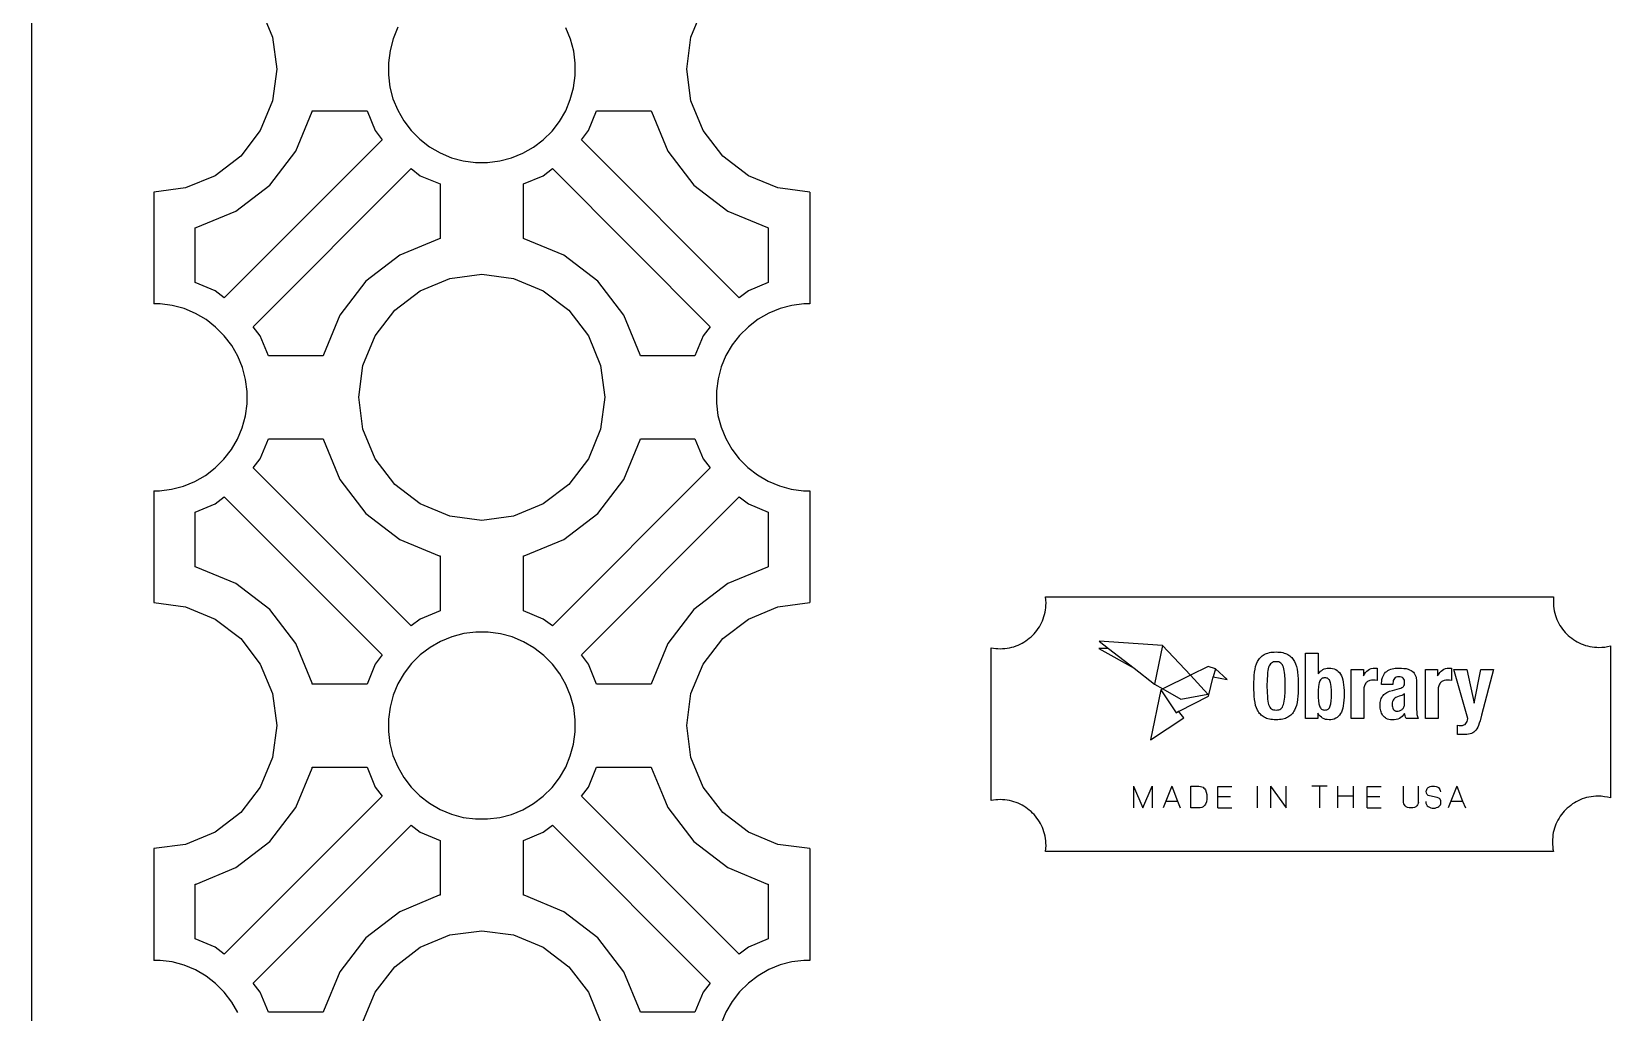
# Model space of a CAD drawing. Extents: x -217 to 217, y -140 to 140.
# Drawn here: x 4 to 133.5, y -77 to 3.5 of the extents above; entities that cross this region are included whole.
import ezdxf

# ---------------------------------------------------------------- set-up
doc = ezdxf.new("R2010")
doc.units = 0
doc.layers.get('0').update_dxf_attribs({"linetype": 'CONTINUOUS'})

msp = doc.modelspace()

# ---------------------------------------------------------------- linework, layer by layer
at = {"color": 154}
msp.add_line((3.97, 127.01), (3.97, -127.01), dxfattribs=at)
at = {"color": 1}
for p, q in [((22.73, 5.44), (23.74, 3.01)), ((58.07, 3.01), (59.08, 5.44)), ((23.74, 3.01), (24.08, 0.4)), ((33.64, 2.89), (33.38, 1.92)), ((34.03, 3.82), (33.64, 2.89)), ((48.19, 2.84), (47.81, 3.77)), ((48.45, 1.87), (48.19, 2.84)), ((57.73, 0.4), (58.07, 3.01)), ((33.38, 1.92), (33.24, 0.92)), ((48.57, 0.87), (48.45, 1.87)), ((24.08, 0.4), (23.74, -2.22)), ((33.24, 0.92), (33.24, -0.08)), ((48.57, -0.13), (48.57, 0.87)), ((58.07, -2.22), (57.73, 0.4)), ((33.24, -0.08), (33.37, -1.08)), ((33.37, -1.08), (33.62, -2.05)), ((48.17, -2.1), (48.44, -1.13)), ((48.44, -1.13), (48.57, -0.13)), ((23.74, -2.22), (22.73, -4.65)), ((33.62, -2.05), (34.01, -2.98)), ((47.79, -3.02), (48.17, -2.1)), ((59.08, -4.65), (58.07, -2.22)), ((25.64, -6.33), (26.99, -3.09)), ((26.99, -3.09), (27, -3.02)), ((27, -3.02), (31.49, -3.02)), ((31.49, -3.02), (32.16, -4.65)), ((34.01, -2.98), (34.51, -3.85)), ((34.51, -3.85), (35.12, -4.65)), ((47.28, -3.89), (47.79, -3.02)), ((49.65, -4.65), (50.33, -3.02)), ((50.33, -3.02), (54.81, -3.02)), ((54.81, -3.02), (54.82, -3.09)), ((54.82, -3.09), (55.78, -5.4)), ((22.73, -4.65), (21.13, -6.74)), ((32.16, -4.65), (32.74, -5.4)), ((35.12, -4.65), (35.82, -5.36)), ((45.95, -5.4), (46.67, -4.69)), ((46.67, -4.69), (47.28, -3.89)), ((49.08, -5.4), (49.65, -4.65)), ((60.69, -6.74), (59.08, -4.65)), ((32.74, -5.4), (19.78, -18.35)), ((23.51, -9.12), (25.64, -6.33)), ((35.82, -5.36), (36.62, -5.98)), ((36.62, -5.98), (37.49, -6.48)), ((44.28, -6.5), (45.15, -6)), ((45.15, -6), (45.95, -5.4)), ((62.03, -18.35), (49.08, -5.4)), ((55.78, -5.4), (56.17, -6.33)), ((56.17, -6.33), (58.31, -9.12)), ((21.13, -6.74), (19.04, -8.35)), ((37.49, -6.48), (38.41, -6.87)), ((38.41, -6.87), (39.38, -7.13)), ((39.38, -7.13), (40.38, -7.27)), ((40.38, -7.27), (41.38, -7.27)), ((41.38, -7.27), (42.38, -7.14)), ((42.38, -7.14), (43.35, -6.89)), ((43.35, -6.89), (44.28, -6.5)), ((62.78, -8.35), (60.69, -6.74)), ((19.04, -8.35), (16.6, -9.35)), ((22.16, -20.73), (35.12, -7.77)), ((35.12, -7.77), (35.86, -8.35)), ((35.86, -8.35), (37.49, -9.02)), ((37.49, -9.02), (37.49, -13.51)), ((44.32, -9.02), (45.95, -8.35)), ((44.32, -13.51), (44.32, -9.02)), ((45.95, -8.35), (46.7, -7.77)), ((46.7, -7.77), (59.65, -20.73)), ((65.21, -9.35), (62.78, -8.35)), ((16.6, -9.35), (13.99, -9.7)), ((13.99, -9.7), (13.99, -18.86)), ((20.72, -11.26), (23.51, -9.12)), ((58.31, -9.12), (61.09, -11.26)), ((67.82, -9.7), (65.21, -9.35)), ((67.82, -9.7), (67.82, -18.86)), ((17.47, -12.6), (20.72, -11.26)), ((61.09, -11.26), (64.34, -12.6)), ((17.4, -12.61), (17.47, -12.6)), ((17.4, -17.1), (17.4, -12.61)), ((64.34, -12.6), (64.41, -12.61)), ((64.41, -12.61), (64.41, -17.1)), ((37.42, -13.52), (34.18, -14.87)), ((37.49, -13.51), (37.42, -13.52)), ((44.39, -13.52), (44.32, -13.51)), ((47.64, -14.87), (44.39, -13.52)), ((34.18, -14.87), (31.39, -17)), ((50.42, -17), (47.64, -14.87)), ((35.86, -17.78), (38.29, -16.77)), ((38.29, -16.77), (40.91, -16.43)), ((40.91, -16.43), (43.52, -16.77)), ((43.52, -16.77), (45.95, -17.78)), ((19.04, -17.78), (17.4, -17.1)), ((19.78, -18.35), (19.04, -17.78)), ((31.39, -17), (29.25, -19.79)), ((33.77, -19.38), (35.86, -17.78)), ((45.95, -17.78), (48.04, -19.38)), ((52.56, -19.79), (50.42, -17)), ((62.78, -17.78), (62.03, -18.35)), ((64.41, -17.1), (62.78, -17.78)), ((14.52, -18.86), (13.99, -18.86)), ((15.51, -18.99), (14.52, -18.86)), ((16.48, -19.25), (15.51, -18.99)), ((17.41, -19.64), (16.48, -19.25)), ((32.16, -21.47), (33.77, -19.38)), ((48.04, -19.38), (49.65, -21.47)), ((65.38, -19.24), (64.45, -19.62)), ((66.35, -18.98), (65.38, -19.24)), ((67.34, -18.85), (66.35, -18.98)), ((67.82, -18.86), (67.34, -18.85)), ((18.28, -20.15), (17.41, -19.64)), ((19.07, -20.76), (18.28, -20.15)), ((29.25, -19.79), (27.91, -23.04)), ((53.91, -23.04), (52.56, -19.79)), ((63.58, -20.12), (62.78, -20.73)), ((64.45, -19.62), (63.58, -20.12)), ((19.78, -21.47), (19.07, -20.76)), ((20.39, -22.27), (19.78, -21.47)), ((22.73, -21.47), (22.16, -20.73)), ((23.41, -23.11), (22.73, -21.47)), ((31.16, -23.91), (32.16, -21.47)), ((49.65, -21.47), (50.66, -23.91)), ((59.08, -21.47), (58.4, -23.11)), ((59.65, -20.73), (59.08, -21.47)), ((62.06, -21.44), (61.45, -22.23)), ((62.78, -20.73), (62.06, -21.44)), ((20.89, -23.14), (20.39, -22.27)), ((21.27, -24.07), (20.89, -23.14)), ((27.9, -23.11), (23.41, -23.11)), ((27.91, -23.04), (27.9, -23.11)), ((53.92, -23.11), (53.91, -23.04)), ((58.4, -23.11), (53.92, -23.11)), ((60.94, -23.1), (60.56, -24.03)), ((61.45, -22.23), (60.94, -23.1)), ((21.53, -25.05), (21.27, -24.07)), ((30.81, -26.52), (31.16, -23.91)), ((50.66, -23.91), (51, -26.52)), ((60.56, -24.03), (60.29, -25)), ((21.66, -26.04), (21.53, -25.05)), ((60.29, -25), (60.16, -25.99)), ((21.52, -28.04), (21.65, -27.05)), ((21.65, -27.05), (21.66, -26.04)), ((31.16, -29.13), (30.81, -26.52)), ((51, -26.52), (50.66, -29.13)), ((60.16, -25.99), (60.16, -27)), ((60.16, -27), (60.28, -28)), ((21.26, -29.01), (21.52, -28.04)), ((60.28, -28), (60.54, -28.97)), ((20.87, -29.94), (21.26, -29.01)), ((32.16, -31.57), (31.16, -29.13)), ((50.66, -29.13), (49.65, -31.57)), ((60.54, -28.97), (60.92, -29.9)), ((19.75, -31.6), (20.36, -30.81)), ((20.36, -30.81), (20.87, -29.94)), ((22.73, -31.57), (23.41, -29.93)), ((23.41, -29.93), (27.9, -29.93)), ((27.9, -29.93), (27.91, -30)), ((27.91, -30), (29.25, -33.25)), ((52.56, -33.25), (53.91, -30)), ((53.91, -30), (53.92, -29.93)), ((53.92, -29.93), (58.4, -29.93)), ((58.4, -29.93), (59.08, -31.57)), ((60.92, -29.9), (61.42, -30.77)), ((61.42, -30.77), (62.03, -31.57)), ((18.24, -32.92), (19.04, -32.31)), ((19.04, -32.31), (19.75, -31.6)), ((22.16, -32.31), (22.73, -31.57)), ((35.12, -45.27), (22.16, -32.31)), ((33.77, -33.66), (32.16, -31.57)), ((59.65, -32.31), (46.7, -45.27)), ((49.65, -31.57), (48.04, -33.66)), ((59.08, -31.57), (59.65, -32.31)), ((62.03, -31.57), (62.74, -32.28)), ((62.74, -32.28), (63.54, -32.89)), ((16.44, -33.8), (17.37, -33.42)), ((17.37, -33.42), (18.24, -32.92)), ((29.25, -33.25), (31.39, -36.04)), ((35.86, -35.26), (33.77, -33.66)), ((48.04, -33.66), (45.95, -35.26)), ((50.42, -36.04), (52.56, -33.25)), ((63.54, -32.89), (64.4, -33.4)), ((64.4, -33.4), (65.33, -33.79)), ((13.99, -34.19), (14.47, -34.19)), ((13.99, -34.19), (13.99, -43.34)), ((14.47, -34.19), (15.46, -34.06)), ((15.46, -34.06), (16.44, -33.8)), ((19.04, -35.26), (19.78, -34.69)), ((19.78, -34.69), (32.74, -47.65)), ((49.08, -47.65), (62.03, -34.69)), ((62.03, -34.69), (62.78, -35.26)), ((65.33, -33.79), (66.3, -34.05)), ((66.3, -34.05), (67.3, -34.18)), ((67.3, -34.18), (67.82, -34.19)), ((67.82, -34.19), (67.82, -43.34)), ((17.4, -35.94), (19.04, -35.26)), ((17.4, -40.43), (17.4, -35.94)), ((31.39, -36.04), (34.18, -38.18)), ((38.29, -36.27), (35.86, -35.26)), ((40.91, -36.61), (38.29, -36.27)), ((43.52, -36.27), (40.91, -36.61)), ((45.95, -35.26), (43.52, -36.27)), ((47.64, -38.18), (50.42, -36.04)), ((62.78, -35.26), (64.41, -35.94)), ((64.41, -35.94), (64.41, -40.43)), ((34.18, -38.18), (37.42, -39.52)), ((44.39, -39.52), (47.64, -38.18)), ((37.42, -39.52), (37.49, -39.53)), ((37.49, -39.53), (37.49, -44.02)), ((44.32, -39.53), (44.39, -39.52)), ((44.32, -44.02), (44.32, -39.53)), ((17.47, -40.44), (17.4, -40.43)), ((20.72, -41.78), (17.47, -40.44)), ((64.34, -40.44), (61.09, -41.78)), ((64.41, -40.43), (64.34, -40.44)), ((23.51, -43.92), (20.72, -41.78)), ((61.09, -41.78), (58.31, -43.92)), ((13.99, -43.34), (16.6, -43.69)), ((16.6, -43.69), (19.04, -44.7)), ((25.64, -46.71), (23.51, -43.92)), ((37.49, -44.02), (35.86, -44.7)), ((45.95, -44.7), (44.32, -44.02)), ((58.31, -43.92), (56.17, -46.71)), ((62.78, -44.7), (65.21, -43.69)), ((65.21, -43.69), (67.82, -43.34)), ((19.04, -44.7), (21.13, -46.3)), ((35.86, -44.7), (35.12, -45.27)), ((46.7, -45.27), (45.95, -44.7)), ((60.69, -46.3), (62.78, -44.7)), ((21.13, -46.3), (22.73, -48.39)), ((37.53, -46.54), (36.66, -47.04)), ((38.46, -46.16), (37.53, -46.54)), ((39.43, -45.9), (38.46, -46.16)), ((40.43, -45.77), (39.43, -45.9)), ((41.43, -45.77), (40.43, -45.77)), ((42.43, -45.91), (41.43, -45.77)), ((43.4, -46.17), (42.43, -45.91)), ((44.33, -46.56), (43.4, -46.17)), ((45.19, -47.06), (44.33, -46.56)), ((59.08, -48.39), (60.69, -46.3)), ((26.03, -47.65), (25.64, -46.71)), ((26.99, -49.95), (26.03, -47.65)), ((32.74, -47.65), (32.16, -48.39)), ((35.86, -47.65), (35.15, -48.35)), ((36.66, -47.04), (35.86, -47.65)), ((45.99, -47.68), (45.19, -47.06)), ((46.7, -48.39), (45.99, -47.68)), ((49.65, -48.39), (49.08, -47.65)), ((56.17, -46.71), (54.82, -49.95)), ((22.73, -48.39), (23.74, -50.82)), ((32.16, -48.39), (31.49, -50.03)), ((34.53, -49.15), (34.03, -50.02)), ((35.15, -48.35), (34.53, -49.15)), ((47.31, -49.19), (46.7, -48.39)), ((47.81, -50.06), (47.31, -49.19)), ((50.33, -50.03), (49.65, -48.39)), ((58.07, -50.82), (59.08, -48.39)), ((27, -50.03), (26.99, -49.95)), ((31.49, -50.03), (27, -50.03)), ((34.03, -50.02), (33.64, -50.95)), ((48.19, -50.99), (47.81, -50.06)), ((54.81, -50.03), (50.33, -50.03)), ((54.82, -49.95), (54.81, -50.03)), ((23.74, -50.82), (24.08, -53.44)), ((33.64, -50.95), (33.38, -51.92)), ((48.45, -51.96), (48.19, -50.99)), ((57.73, -53.44), (58.07, -50.82)), ((33.38, -51.92), (33.24, -52.91)), ((33.24, -52.91), (33.24, -53.92)), ((48.57, -52.96), (48.45, -51.96)), ((48.57, -53.96), (48.57, -52.96)), ((24.08, -53.44), (23.74, -56.05)), ((33.24, -53.92), (33.37, -54.91)), ((48.44, -54.96), (48.57, -53.96)), ((58.07, -56.05), (57.73, -53.44)), ((33.37, -54.91), (33.62, -55.88)), ((48.17, -55.93), (48.44, -54.96)), ((23.74, -56.05), (22.73, -58.48)), ((25.64, -60.17), (26.99, -56.92)), ((26.99, -56.92), (27, -56.85)), ((27, -56.85), (31.49, -56.85)), ((31.49, -56.85), (32.16, -58.48)), ((33.62, -55.88), (34.01, -56.81)), ((34.01, -56.81), (34.51, -57.69)), ((47.28, -57.73), (47.79, -56.86)), ((47.79, -56.86), (48.17, -55.93)), ((49.65, -58.48), (50.33, -56.85)), ((50.33, -56.85), (54.81, -56.85)), ((54.81, -56.85), (54.82, -56.92)), ((54.82, -56.92), (55.78, -59.23)), ((59.08, -58.48), (58.07, -56.05)), ((34.51, -57.69), (35.12, -58.48)), ((46.67, -58.52), (47.28, -57.73)), ((32.74, -59.23), (19.78, -72.18)), ((22.73, -58.48), (21.13, -60.57)), ((32.16, -58.48), (32.74, -59.23)), ((35.12, -58.48), (35.82, -59.2)), ((35.82, -59.2), (36.62, -59.81)), ((45.15, -59.84), (45.95, -59.23)), ((45.95, -59.23), (46.67, -58.52)), ((49.08, -59.23), (49.65, -58.48)), ((62.03, -72.18), (49.08, -59.23)), ((55.78, -59.23), (56.17, -60.17)), ((60.69, -60.57), (59.08, -58.48)), ((21.13, -60.57), (19.04, -62.18)), ((23.51, -62.95), (25.64, -60.17)), ((36.62, -59.81), (37.49, -60.32)), ((37.49, -60.32), (38.41, -60.7)), ((38.41, -60.7), (39.38, -60.97)), ((42.38, -60.98), (43.35, -60.72)), ((43.35, -60.72), (44.28, -60.34)), ((44.28, -60.34), (45.15, -59.84)), ((56.17, -60.17), (58.31, -62.95)), ((62.78, -62.18), (60.69, -60.57)), ((22.16, -74.56), (35.12, -61.61)), ((35.12, -61.61), (35.86, -62.18)), ((39.38, -60.97), (40.38, -61.1)), ((40.38, -61.1), (41.38, -61.1)), ((41.38, -61.1), (42.38, -60.98)), ((45.95, -62.18), (46.7, -61.61)), ((46.7, -61.61), (59.65, -74.56)), ((16.6, -63.19), (13.99, -63.53)), ((19.04, -62.18), (16.6, -63.19)), ((20.72, -65.09), (23.51, -62.95)), ((35.86, -62.18), (37.49, -62.86)), ((37.49, -62.86), (37.49, -67.35)), ((44.32, -62.86), (45.95, -62.18)), ((44.32, -67.35), (44.32, -62.86)), ((58.31, -62.95), (61.09, -65.09)), ((65.21, -63.19), (62.78, -62.18)), ((67.82, -63.53), (65.21, -63.19)), ((13.99, -63.53), (13.99, -72.69)), ((67.82, -63.53), (67.82, -72.69)), ((17.47, -66.44), (20.72, -65.09)), ((61.09, -65.09), (64.34, -66.44)), ((17.4, -66.45), (17.47, -66.44)), ((17.4, -70.94), (17.4, -66.45)), ((37.42, -67.35), (34.18, -68.7)), ((37.49, -67.35), (37.42, -67.35)), ((44.39, -67.35), (44.32, -67.35)), ((47.64, -68.7), (44.39, -67.35)), ((64.34, -66.44), (64.41, -66.45)), ((64.41, -66.45), (64.41, -70.94)), ((34.18, -68.7), (31.39, -70.84)), ((50.42, -70.84), (47.64, -68.7)), ((19.04, -71.61), (17.4, -70.94)), ((31.39, -70.84), (29.25, -73.63)), ((35.86, -71.61), (38.29, -70.6)), ((38.29, -70.6), (40.91, -70.26)), ((40.91, -70.26), (43.52, -70.6)), ((43.52, -70.6), (45.95, -71.61)), ((52.56, -73.63), (50.42, -70.84)), ((64.41, -70.94), (62.78, -71.61)), ((19.78, -72.18), (19.04, -71.61)), ((33.77, -73.22), (35.86, -71.61)), ((45.95, -71.61), (48.04, -73.22)), ((62.78, -71.61), (62.03, -72.18)), ((14.52, -72.69), (13.99, -72.69)), ((15.51, -72.82), (14.52, -72.69)), ((16.48, -73.09), (15.51, -72.82)), ((17.41, -73.48), (16.48, -73.09)), ((18.28, -73.98), (17.41, -73.48)), ((29.25, -73.63), (27.91, -76.87)), ((32.16, -75.31), (33.77, -73.22)), ((48.04, -73.22), (49.65, -75.31)), ((53.91, -76.87), (52.56, -73.63)), ((64.45, -73.45), (63.58, -73.95)), ((65.38, -73.07), (64.45, -73.45)), ((66.35, -72.82), (65.38, -73.07)), ((67.34, -72.69), (66.35, -72.82)), ((67.82, -72.69), (67.34, -72.69)), ((19.07, -74.59), (18.28, -73.98)), ((19.78, -75.31), (19.07, -74.59)), ((22.73, -75.31), (22.16, -74.56)), ((59.65, -74.56), (59.08, -75.31)), ((62.78, -74.56), (62.06, -75.27)), ((63.58, -73.95), (62.78, -74.56)), ((20.39, -76.11), (19.78, -75.31)), ((20.89, -76.98), (20.39, -76.11)), ((23.41, -76.94), (22.73, -75.31)), ((31.16, -77.74), (32.16, -75.31)), ((49.65, -75.31), (50.66, -77.74)), ((59.08, -75.31), (58.4, -76.94)), ((61.45, -76.07), (60.94, -76.94)), ((62.06, -75.27), (61.45, -76.07)), ((27.9, -76.94), (23.41, -76.94)), ((27.91, -76.87), (27.9, -76.94)), ((53.92, -76.94), (53.91, -76.87)), ((58.4, -76.94), (53.92, -76.94)), ((60.94, -76.94), (60.56, -77.86))]:
    msp.add_line(p, q, dxfattribs=at)
at = {"color": 9}
for p, q in [((87.12, -44.15), (87.16, -43.96)), ((87.16, -42.87), (128.85, -42.87)), ((87.19, -43.13), (87.16, -42.87)), ((87.16, -43.96), (87.18, -43.77)), ((87.18, -43.77), (87.19, -43.58)), ((87.2, -43.39), (87.19, -43.13)), ((87.19, -43.58), (87.2, -43.39)), ((128.85, -42.87), (128.83, -43.08)), ((128.83, -43.08), (128.83, -43.28)), ((128.83, -43.28), (128.83, -43.47)), ((128.83, -43.47), (128.85, -43.66)), ((128.85, -43.66), (128.87, -43.85)), ((128.87, -43.85), (128.9, -44.04)), ((128.9, -44.04), (128.94, -44.22)), ((86.56, -45.48), (86.66, -45.33)), ((86.66, -45.33), (86.75, -45.18)), ((86.75, -45.18), (86.83, -45.01)), ((86.83, -45.01), (86.9, -44.85)), ((86.9, -44.85), (86.97, -44.68)), ((86.97, -44.68), (87.03, -44.5)), ((87.03, -44.5), (87.08, -44.33)), ((87.08, -44.33), (87.12, -44.15)), ((128.94, -44.22), (128.99, -44.4)), ((128.99, -44.4), (129.05, -44.57)), ((129.05, -44.57), (129.12, -44.74)), ((129.12, -44.74), (129.2, -44.9)), ((129.2, -44.9), (129.28, -45.07)), ((129.28, -45.07), (129.37, -45.22)), ((129.37, -45.22), (129.47, -45.38)), ((85.24, -46.68), (85.39, -46.59)), ((85.39, -46.59), (85.55, -46.5)), ((85.55, -46.5), (85.69, -46.39)), ((85.69, -46.39), (85.83, -46.28)), ((85.83, -46.28), (85.97, -46.16)), ((85.97, -46.16), (86.1, -46.04)), ((86.1, -46.04), (86.22, -45.91)), ((86.22, -45.91), (86.34, -45.77)), ((86.34, -45.77), (86.45, -45.63)), ((86.45, -45.63), (86.56, -45.48)), ((91.57, -46.52), (92.32, -47.11)), ((96.75, -46.86), (91.57, -46.52)), ((129.47, -45.38), (129.57, -45.52)), ((129.57, -45.52), (129.68, -45.66)), ((129.68, -45.66), (129.8, -45.8)), ((129.8, -45.8), (129.92, -45.93)), ((129.92, -45.93), (130.05, -46.05)), ((130.05, -46.05), (130.19, -46.17)), ((130.19, -46.17), (130.33, -46.28)), ((130.33, -46.28), (130.48, -46.39)), ((130.48, -46.39), (130.63, -46.48)), ((130.63, -46.48), (130.79, -46.57)), ((130.79, -46.57), (130.95, -46.66)), ((82.71, -47.06), (82.89, -47.09)), ((82.71, -59.59), (82.71, -47.06)), ((82.89, -47.09), (83.07, -47.12)), ((83.07, -47.12), (83.26, -47.13)), ((83.26, -47.13), (83.45, -47.14)), ((83.45, -47.14), (83.64, -47.13)), ((83.64, -47.13), (83.83, -47.12)), ((83.83, -47.12), (84.02, -47.09)), ((84.02, -47.09), (84.21, -47.06)), ((84.21, -47.06), (84.39, -47.02)), ((84.39, -47.02), (84.56, -46.97)), ((84.56, -46.97), (84.74, -46.91)), ((84.74, -46.91), (84.91, -46.84)), ((84.91, -46.84), (85.08, -46.77)), ((85.08, -46.77), (85.24, -46.68)), ((91.53, -47.11), (94.42, -48.73)), ((92.32, -47.11), (91.53, -47.11)), ((92.32, -47.11), (94.42, -48.73)), ((96.75, -46.86), (96.1, -50.03)), ((99.05, -49.31), (96.75, -46.86)), ((104.66, -48.01), (104.72, -47.93)), ((104.72, -47.93), (104.79, -47.85)), ((104.79, -47.85), (104.86, -47.79)), ((104.86, -47.79), (104.93, -47.72)), ((104.93, -47.72), (105.02, -47.66)), ((105.02, -47.66), (105.11, -47.61)), ((105.11, -47.61), (105.2, -47.56)), ((105.2, -47.56), (105.3, -47.52)), ((105.3, -47.52), (105.41, -47.49)), ((105.41, -47.49), (105.53, -47.46)), ((105.53, -47.46), (105.65, -47.43)), ((105.65, -47.43), (105.79, -47.42)), ((105.79, -47.42), (105.93, -47.41)), ((105.93, -47.41), (106.07, -47.4)), ((106.07, -47.4), (106.22, -47.41)), ((106.22, -47.41), (106.36, -47.42)), ((106.36, -47.42), (106.49, -47.43)), ((106.49, -47.43), (106.62, -47.46)), ((106.62, -47.46), (106.73, -47.49)), ((106.73, -47.49), (106.84, -47.52)), ((106.84, -47.52), (106.94, -47.56)), ((106.94, -47.56), (107.04, -47.61)), ((107.04, -47.61), (107.13, -47.66)), ((107.13, -47.66), (107.21, -47.72)), ((107.21, -47.72), (107.29, -47.79)), ((107.29, -47.79), (107.36, -47.85)), ((107.36, -47.85), (107.43, -47.93)), ((107.43, -47.93), (107.49, -48.01)), ((108.5, -47.51), (109.53, -47.51)), ((108.5, -52.86), (108.5, -47.51)), ((109.53, -47.51), (109.53, -49.2)), ((130.95, -46.66), (131.11, -46.73)), ((131.11, -46.73), (131.28, -46.8)), ((131.28, -46.8), (131.46, -46.86)), ((131.46, -46.86), (131.64, -46.91)), ((131.64, -46.91), (131.82, -46.95)), ((131.82, -46.95), (132, -46.98)), ((132, -46.98), (132.19, -47.01)), ((132.19, -47.01), (132.38, -47.02)), ((132.38, -47.02), (132.57, -47.03)), ((132.57, -47.03), (132.81, -47.02)), ((132.81, -47.02), (133.05, -47)), ((133.05, -47), (133.28, -46.96)), ((133.28, -46.96), (133.51, -46.91)), ((133.51, -46.91), (133.51, -59.37)), ((94.42, -48.73), (96.1, -50.03)), ((100.5, -48.6), (99.05, -49.31)), ((101.11, -48.79), (100.5, -48.6)), ((101.11, -48.79), (100.92, -49.45)), ((102.06, -49.66), (101.11, -48.79)), ((104.28, -49.32), (104.31, -49.06)), ((104.31, -49.06), (104.35, -48.82)), ((104.35, -48.82), (104.4, -48.59)), ((104.4, -48.59), (104.47, -48.38)), ((104.47, -48.38), (104.56, -48.18)), ((104.56, -48.18), (104.61, -48.09)), ((104.61, -48.09), (104.66, -48.01)), ((105.38, -49.09), (105.36, -49.27)), ((105.4, -48.93), (105.38, -49.09)), ((105.43, -48.78), (105.4, -48.93)), ((105.46, -48.65), (105.43, -48.78)), ((105.51, -48.54), (105.46, -48.65)), ((105.56, -48.45), (105.51, -48.54)), ((105.62, -48.37), (105.56, -48.45)), ((105.69, -48.31), (105.62, -48.37)), ((105.77, -48.26), (105.69, -48.31)), ((105.86, -48.22), (105.77, -48.26)), ((105.96, -48.2), (105.86, -48.22)), ((106.07, -48.2), (105.96, -48.2)), ((106.19, -48.2), (106.07, -48.2)), ((106.29, -48.22), (106.19, -48.2)), ((106.38, -48.26), (106.29, -48.22)), ((106.46, -48.31), (106.38, -48.26)), ((106.53, -48.37), (106.46, -48.31)), ((106.59, -48.45), (106.53, -48.37)), ((106.64, -48.54), (106.59, -48.45)), ((106.68, -48.65), (106.64, -48.54)), ((106.72, -48.78), (106.68, -48.65)), ((106.75, -48.93), (106.72, -48.78)), ((106.77, -49.09), (106.75, -48.93)), ((106.79, -49.27), (106.77, -49.09)), ((107.49, -48.01), (107.54, -48.09)), ((107.54, -48.09), (107.59, -48.18)), ((107.59, -48.18), (107.68, -48.38)), ((107.68, -48.38), (107.74, -48.59)), ((107.74, -48.59), (107.8, -48.82)), ((107.8, -48.82), (107.84, -49.06)), ((107.84, -49.06), (107.86, -49.32)), ((109.53, -49.2), (109.63, -49.09)), ((109.63, -49.09), (109.72, -48.99)), ((109.72, -48.99), (109.82, -48.91)), ((109.82, -48.91), (109.92, -48.84)), ((109.92, -48.84), (110.03, -48.79)), ((110.03, -48.79), (110.15, -48.75)), ((110.15, -48.75), (110.28, -48.73)), ((110.28, -48.73), (110.42, -48.72)), ((110.42, -48.72), (110.57, -48.73)), ((110.57, -48.73), (110.71, -48.75)), ((110.71, -48.75), (110.85, -48.79)), ((110.85, -48.79), (110.97, -48.84)), ((110.97, -48.84), (111.08, -48.91)), ((111.08, -48.91), (111.18, -49)), ((111.18, -49), (111.27, -49.1)), ((111.27, -49.1), (111.35, -49.22)), ((111.35, -49.22), (111.43, -49.36)), ((112.25, -48.83), (113.24, -48.83)), ((112.25, -52.86), (112.25, -48.83)), ((113.24, -48.83), (113.24, -49.37)), ((113.33, -49.23), (113.42, -49.1)), ((113.42, -49.1), (113.52, -48.99)), ((113.52, -48.99), (113.63, -48.9)), ((113.63, -48.9), (113.75, -48.82)), ((113.75, -48.82), (113.88, -48.77)), ((113.88, -48.77), (114.03, -48.73)), ((114.03, -48.73), (114.18, -48.72)), ((114.18, -48.72), (114.37, -48.74)), ((114.37, -48.74), (114.37, -49.73)), ((114.91, -49.27), (114.98, -49.16)), ((114.98, -49.16), (115.06, -49.07)), ((115.06, -49.07), (115.15, -49)), ((115.15, -49), (115.25, -48.93)), ((115.25, -48.93), (115.36, -48.87)), ((115.36, -48.87), (115.48, -48.82)), ((115.48, -48.82), (115.6, -48.79)), ((115.6, -48.79), (115.73, -48.76)), ((115.73, -48.76), (115.86, -48.74)), ((115.86, -48.74), (116.01, -48.73)), ((116.01, -48.73), (116.15, -48.72)), ((116.15, -48.72), (116.37, -48.73)), ((116.37, -48.73), (116.57, -48.75)), ((116.57, -48.75), (116.74, -48.77)), ((116.74, -48.77), (116.9, -48.81)), ((116.9, -48.81), (117.03, -48.86)), ((117.03, -48.86), (117.15, -48.92)), ((117.15, -48.92), (117.25, -48.99)), ((117.25, -48.99), (117.34, -49.07)), ((117.34, -49.07), (117.41, -49.15)), ((117.41, -49.15), (117.47, -49.25)), ((118.34, -52.86), (118.34, -48.83)), ((118.34, -48.83), (119.33, -48.83)), ((119.33, -48.83), (119.33, -49.37)), ((119.43, -49.23), (119.52, -49.1)), ((119.52, -49.1), (119.62, -48.99)), ((119.62, -48.99), (119.73, -48.9)), ((119.73, -48.9), (119.85, -48.82)), ((119.85, -48.82), (119.98, -48.77)), ((119.98, -48.77), (120.12, -48.73)), ((120.12, -48.73), (120.28, -48.72)), ((120.28, -48.72), (120.46, -48.74)), ((120.46, -48.74), (120.46, -49.73)), ((120.67, -48.83), (121.74, -48.83)), ((121.8, -52.86), (120.67, -48.83)), ((121.74, -48.83), (122.34, -51.61)), ((122.34, -51.61), (122.88, -48.83)), ((122.88, -48.83), (123.92, -48.83)), ((123.92, -48.83), (122.94, -52.59)), ((96.63, -50.5), (95.78, -54.6)), ((96.1, -50.03), (96.79, -50.43)), ((96.79, -50.43), (96.63, -50.5)), ((96.63, -50.5), (97.88, -52.39)), ((99.05, -49.31), (96.79, -50.43)), ((96.79, -50.43), (98.26, -51.27)), ((100.49, -50.85), (99.05, -49.31)), ((100.52, -51.03), (100.92, -49.45)), ((100.92, -49.45), (102.06, -49.66)), ((104.25, -50.18), (104.26, -49.88)), ((104.26, -50.48), (104.25, -50.18)), ((104.26, -49.88), (104.27, -49.6)), ((104.27, -50.77), (104.26, -50.48)), ((104.27, -49.6), (104.28, -49.32)), ((105.34, -49.69), (105.33, -50.18)), ((105.33, -50.18), (105.34, -50.68)), ((105.36, -49.27), (105.34, -49.69)), ((106.81, -49.69), (106.79, -49.27)), ((106.82, -50.18), (106.81, -49.69)), ((106.81, -50.68), (106.82, -50.18)), ((107.86, -49.32), (107.88, -49.6)), ((107.88, -49.6), (107.89, -49.88)), ((107.89, -50.48), (107.88, -50.77)), ((107.89, -49.88), (107.89, -50.18)), ((107.89, -50.18), (107.89, -50.48)), ((109.56, -50.27), (109.54, -50.53)), ((109.59, -50.04), (109.56, -50.27)), ((109.61, -49.94), (109.59, -50.04)), ((109.64, -49.85), (109.61, -49.94)), ((109.67, -49.77), (109.64, -49.85)), ((109.71, -49.7), (109.67, -49.77)), ((109.75, -49.65), (109.71, -49.7)), ((109.8, -49.6), (109.75, -49.65)), ((109.86, -49.56), (109.8, -49.6)), ((109.93, -49.54), (109.86, -49.56)), ((110, -49.52), (109.93, -49.54)), ((110.08, -49.52), (110, -49.52)), ((110.16, -49.52), (110.08, -49.52)), ((110.23, -49.54), (110.16, -49.52)), ((110.3, -49.56), (110.23, -49.54)), ((110.36, -49.6), (110.3, -49.56)), ((110.41, -49.65), (110.36, -49.6)), ((110.45, -49.7), (110.41, -49.65)), ((110.49, -49.77), (110.45, -49.7)), ((110.52, -49.85), (110.49, -49.77)), ((110.55, -49.94), (110.52, -49.85)), ((110.57, -50.04), (110.55, -49.94)), ((110.6, -50.27), (110.57, -50.04)), ((110.62, -50.53), (110.6, -50.27)), ((111.43, -49.36), (111.49, -49.51)), ((111.49, -49.51), (111.54, -49.69)), ((111.54, -49.69), (111.58, -49.88)), ((111.58, -49.88), (111.61, -50.09)), ((111.61, -50.09), (111.64, -50.32)), ((111.64, -50.32), (111.65, -50.57)), ((113.24, -49.37), (113.33, -49.23)), ((113.3, -50.25), (113.28, -50.34)), ((113.28, -50.34), (113.28, -50.44)), ((113.28, -50.44), (113.28, -52.86)), ((113.32, -50.17), (113.3, -50.25)), ((113.35, -50.1), (113.32, -50.17)), ((113.39, -50.03), (113.35, -50.1)), ((113.43, -49.97), (113.39, -50.03)), ((113.47, -49.92), (113.43, -49.97)), ((113.53, -49.87), (113.47, -49.92)), ((113.58, -49.83), (113.53, -49.87)), ((113.64, -49.8), (113.58, -49.83)), ((113.71, -49.77), (113.64, -49.8)), ((113.77, -49.75), (113.71, -49.77)), ((113.91, -49.72), (113.77, -49.75)), ((114.04, -49.71), (113.91, -49.72)), ((114.21, -49.72), (114.04, -49.71)), ((114.37, -49.73), (114.21, -49.72)), ((114.73, -49.97), (114.74, -49.8)), ((114.73, -50.06), (114.73, -49.97)), ((115.66, -50.06), (114.73, -50.06)), ((114.74, -49.8), (114.76, -49.65)), ((114.76, -49.65), (114.8, -49.51)), ((114.8, -49.51), (114.85, -49.38)), ((114.85, -49.38), (114.91, -49.27)), ((115.63, -50.55), (116.21, -50.39)), ((115.67, -49.84), (115.66, -49.95)), ((115.66, -49.95), (115.66, -50.06)), ((115.69, -49.74), (115.67, -49.84)), ((115.73, -49.65), (115.69, -49.74)), ((115.78, -49.57), (115.73, -49.65)), ((115.85, -49.51), (115.78, -49.57)), ((115.93, -49.46), (115.85, -49.51)), ((116.03, -49.44), (115.93, -49.46)), ((116.14, -49.43), (116.03, -49.44)), ((116.26, -49.44), (116.14, -49.43)), ((116.21, -50.39), (116.32, -50.36)), ((116.36, -49.46), (116.26, -49.44)), ((116.32, -50.36), (116.4, -50.32)), ((116.45, -49.5), (116.36, -49.46)), ((116.4, -50.32), (116.48, -50.28)), ((116.51, -49.56), (116.45, -49.5)), ((116.48, -50.28), (116.53, -50.23)), ((116.56, -49.63), (116.51, -49.56)), ((116.53, -50.23), (116.57, -50.17)), ((116.6, -49.71), (116.56, -49.63)), ((116.57, -50.17), (116.6, -50.1)), ((116.62, -49.81), (116.6, -49.71)), ((116.6, -50.1), (116.62, -50.01)), ((116.62, -49.92), (116.62, -49.81)), ((116.62, -50.01), (116.62, -49.92)), ((117.47, -49.25), (117.52, -49.35)), ((117.52, -49.35), (117.56, -49.46)), ((117.56, -49.46), (117.58, -49.57)), ((117.58, -49.57), (117.6, -49.7)), ((117.6, -49.7), (117.61, -49.82)), ((117.61, -49.82), (117.61, -49.96)), ((117.61, -49.96), (117.61, -52.08)), ((119.33, -49.37), (119.43, -49.23)), ((119.4, -50.25), (119.38, -50.34)), ((119.38, -50.34), (119.38, -50.44)), ((119.38, -50.44), (119.38, -52.86)), ((119.42, -50.17), (119.4, -50.25)), ((119.45, -50.1), (119.42, -50.17)), ((119.48, -50.03), (119.45, -50.1)), ((119.53, -49.97), (119.48, -50.03)), ((119.57, -49.92), (119.53, -49.97)), ((119.63, -49.87), (119.57, -49.92)), ((119.68, -49.83), (119.63, -49.87)), ((119.74, -49.8), (119.68, -49.83)), ((119.81, -49.77), (119.74, -49.8)), ((119.87, -49.75), (119.81, -49.77)), ((120.01, -49.72), (119.87, -49.75)), ((120.14, -49.71), (120.01, -49.72)), ((120.3, -49.72), (120.14, -49.71)), ((120.46, -49.73), (120.3, -49.72)), ((98.12, -52.25), (100.52, -51.03)), ((98.26, -51.27), (100.49, -50.85)), ((104.28, -51.04), (104.27, -50.77)), ((104.31, -51.3), (104.28, -51.04)), ((104.35, -51.55), (104.31, -51.3)), ((104.4, -51.78), (104.35, -51.55)), ((104.47, -51.99), (104.4, -51.78)), ((105.34, -50.68), (105.36, -51.1)), ((105.36, -51.1), (105.38, -51.28)), ((105.38, -51.28), (105.4, -51.44)), ((105.4, -51.44), (105.43, -51.59)), ((105.43, -51.59), (105.46, -51.71)), ((105.46, -51.71), (105.51, -51.83)), ((106.64, -51.83), (106.68, -51.71)), ((106.68, -51.71), (106.72, -51.59)), ((106.72, -51.59), (106.75, -51.44)), ((106.75, -51.44), (106.77, -51.28)), ((106.77, -51.28), (106.79, -51.1)), ((106.79, -51.1), (106.81, -50.68)), ((107.74, -51.78), (107.68, -51.99)), ((107.8, -51.55), (107.74, -51.78)), ((107.84, -51.3), (107.8, -51.55)), ((107.86, -51.04), (107.84, -51.3)), ((107.88, -50.77), (107.86, -51.04)), ((109.54, -50.53), (109.53, -50.84)), ((109.53, -50.84), (109.54, -51.15)), ((109.54, -51.15), (109.56, -51.42)), ((109.56, -51.42), (109.59, -51.65)), ((109.59, -51.65), (109.61, -51.75)), ((109.61, -51.75), (109.64, -51.83)), ((110.52, -51.83), (110.55, -51.75)), ((110.55, -51.75), (110.57, -51.65)), ((110.57, -51.65), (110.6, -51.42)), ((110.6, -51.42), (110.62, -51.15)), ((110.62, -50.84), (110.62, -50.53)), ((110.62, -51.15), (110.62, -50.84)), ((111.58, -51.81), (111.54, -52)), ((111.61, -51.59), (111.58, -51.81)), ((111.64, -51.36), (111.61, -51.59)), ((111.65, -51.11), (111.64, -51.36)), ((111.65, -50.57), (111.65, -50.84)), ((111.65, -50.84), (111.65, -51.11)), ((114.61, -51.67), (114.62, -51.55)), ((114.61, -51.81), (114.61, -51.67)), ((114.62, -52.01), (114.61, -51.81)), ((114.62, -51.55), (114.64, -51.43)), ((114.64, -51.43), (114.67, -51.32)), ((114.67, -51.32), (114.7, -51.22)), ((114.7, -51.22), (114.74, -51.13)), ((114.74, -51.13), (114.79, -51.05)), ((114.79, -51.05), (114.85, -50.97)), ((114.85, -50.97), (114.92, -50.9)), ((114.92, -50.9), (114.99, -50.83)), ((114.99, -50.83), (115.07, -50.78)), ((115.07, -50.78), (115.17, -50.72)), ((115.17, -50.72), (115.27, -50.67)), ((115.27, -50.67), (115.38, -50.63)), ((115.38, -50.63), (115.63, -50.55)), ((115.63, -51.46), (115.6, -51.57)), ((115.6, -51.57), (115.6, -51.7)), ((115.6, -51.7), (115.6, -51.81)), ((115.6, -51.81), (115.62, -51.91)), ((115.67, -51.36), (115.63, -51.46)), ((115.73, -51.27), (115.67, -51.36)), ((115.81, -51.2), (115.73, -51.27)), ((115.91, -51.13), (115.81, -51.2)), ((116.03, -51.08), (115.91, -51.13)), ((116.18, -51.04), (116.03, -51.08)), ((116.28, -51.01), (116.18, -51.04)), ((116.4, -50.97), (116.28, -51.01)), ((116.51, -50.91), (116.4, -50.97)), ((116.62, -50.84), (116.51, -50.91)), ((116.59, -51.86), (116.61, -51.79)), ((116.61, -51.79), (116.62, -51.72)), ((116.62, -51.64), (116.62, -50.84)), ((116.62, -51.72), (116.62, -51.64)), ((95.78, -54.6), (98.51, -52.8)), ((97.88, -52.39), (98.07, -52.27)), ((98.07, -52.27), (98.12, -52.25)), ((98.51, -52.8), (98.07, -52.27)), ((104.56, -52.18), (104.47, -51.99)), ((104.61, -52.27), (104.56, -52.18)), ((104.66, -52.36), (104.61, -52.27)), ((104.72, -52.44), (104.66, -52.36)), ((104.79, -52.51), (104.72, -52.44)), ((104.86, -52.58), (104.79, -52.51)), ((104.93, -52.65), (104.86, -52.58)), ((105.02, -52.7), (104.93, -52.65)), ((105.11, -52.76), (105.02, -52.7)), ((105.2, -52.8), (105.11, -52.76)), ((105.3, -52.85), (105.2, -52.8)), ((105.41, -52.88), (105.3, -52.85)), ((105.53, -52.91), (105.41, -52.88)), ((105.51, -51.83), (105.56, -51.92)), ((105.65, -52.93), (105.53, -52.91)), ((105.56, -51.92), (105.62, -52)), ((105.62, -52), (105.69, -52.06)), ((105.79, -52.95), (105.65, -52.93)), ((105.69, -52.06), (105.77, -52.11)), ((105.77, -52.11), (105.86, -52.14)), ((105.93, -52.96), (105.79, -52.95)), ((105.86, -52.14), (105.96, -52.16)), ((106.07, -52.96), (105.93, -52.96)), ((105.96, -52.16), (106.07, -52.17)), ((106.07, -52.17), (106.19, -52.16)), ((106.22, -52.96), (106.07, -52.96)), ((106.19, -52.16), (106.29, -52.14)), ((106.36, -52.95), (106.22, -52.96)), ((106.29, -52.14), (106.38, -52.11)), ((106.49, -52.93), (106.36, -52.95)), ((106.38, -52.11), (106.46, -52.06)), ((106.46, -52.06), (106.53, -52)), ((106.62, -52.91), (106.49, -52.93)), ((106.53, -52), (106.59, -51.92)), ((106.59, -51.92), (106.64, -51.83)), ((106.73, -52.88), (106.62, -52.91)), ((106.84, -52.85), (106.73, -52.88)), ((106.94, -52.8), (106.84, -52.85)), ((107.04, -52.76), (106.94, -52.8)), ((107.13, -52.7), (107.04, -52.76)), ((107.21, -52.65), (107.13, -52.7)), ((107.29, -52.58), (107.21, -52.65)), ((107.36, -52.51), (107.29, -52.58)), ((107.43, -52.44), (107.36, -52.51)), ((107.49, -52.36), (107.43, -52.44)), ((107.54, -52.27), (107.49, -52.36)), ((107.59, -52.18), (107.54, -52.27)), ((107.68, -51.99), (107.59, -52.18)), ((109.49, -52.86), (108.5, -52.86)), ((109.5, -52.43), (109.49, -52.86)), ((109.59, -52.56), (109.5, -52.43)), ((109.69, -52.67), (109.59, -52.56)), ((109.64, -51.83), (109.67, -51.91)), ((109.67, -51.91), (109.71, -51.98)), ((109.79, -52.76), (109.69, -52.67)), ((109.71, -51.98), (109.75, -52.04)), ((109.75, -52.04), (109.8, -52.08)), ((109.89, -52.84), (109.79, -52.76)), ((109.8, -52.08), (109.86, -52.12)), ((109.86, -52.12), (109.93, -52.15)), ((110.01, -52.89), (109.89, -52.84)), ((109.93, -52.15), (110, -52.16)), ((110, -52.16), (110.08, -52.17)), ((110.14, -52.93), (110.01, -52.89)), ((110.08, -52.17), (110.16, -52.16)), ((110.27, -52.95), (110.14, -52.93)), ((110.16, -52.16), (110.23, -52.15)), ((110.23, -52.15), (110.3, -52.12)), ((110.42, -52.96), (110.27, -52.95)), ((110.3, -52.12), (110.36, -52.08)), ((110.36, -52.08), (110.41, -52.04)), ((110.41, -52.04), (110.45, -51.98)), ((110.57, -52.96), (110.42, -52.96)), ((110.45, -51.98), (110.49, -51.91)), ((110.49, -51.91), (110.52, -51.83)), ((110.71, -52.93), (110.57, -52.96)), ((110.85, -52.9), (110.71, -52.93)), ((110.97, -52.84), (110.85, -52.9)), ((111.08, -52.77), (110.97, -52.84)), ((111.18, -52.69), (111.08, -52.77)), ((111.27, -52.58), (111.18, -52.69)), ((111.35, -52.46), (111.27, -52.58)), ((111.43, -52.33), (111.35, -52.46)), ((111.49, -52.17), (111.43, -52.33)), ((111.54, -52), (111.49, -52.17)), ((113.28, -52.86), (112.25, -52.86)), ((114.64, -52.12), (114.62, -52.01)), ((114.66, -52.22), (114.64, -52.12)), ((114.69, -52.32), (114.66, -52.22)), ((114.73, -52.41), (114.69, -52.32)), ((114.77, -52.5), (114.73, -52.41)), ((114.82, -52.59), (114.77, -52.5)), ((114.89, -52.67), (114.82, -52.59)), ((114.96, -52.74), (114.89, -52.67)), ((115.04, -52.8), (114.96, -52.74)), ((115.12, -52.86), (115.04, -52.8)), ((115.22, -52.9), (115.12, -52.86)), ((115.33, -52.93), (115.22, -52.9)), ((115.45, -52.96), (115.33, -52.93)), ((115.58, -52.96), (115.45, -52.96)), ((115.76, -52.96), (115.58, -52.96)), ((115.62, -51.91), (115.65, -52.01)), ((115.65, -52.01), (115.69, -52.09)), ((115.69, -52.09), (115.74, -52.16)), ((115.74, -52.16), (115.81, -52.21)), ((115.92, -52.94), (115.76, -52.96)), ((115.81, -52.21), (115.85, -52.23)), ((115.85, -52.23), (115.89, -52.25)), ((115.89, -52.25), (115.94, -52.26)), ((116.06, -52.91), (115.92, -52.94)), ((115.94, -52.26), (115.99, -52.26)), ((115.99, -52.26), (116.09, -52.25)), ((116.19, -52.86), (116.06, -52.91)), ((116.09, -52.25), (116.2, -52.22)), ((116.31, -52.79), (116.19, -52.86)), ((116.2, -52.22), (116.31, -52.18)), ((116.31, -52.18), (116.41, -52.11)), ((116.41, -52.7), (116.31, -52.79)), ((116.41, -52.11), (116.45, -52.07)), ((116.51, -52.58), (116.41, -52.7)), ((116.45, -52.07), (116.49, -52.03)), ((116.49, -52.03), (116.53, -51.98)), ((116.62, -52.44), (116.51, -52.58)), ((116.53, -51.98), (116.56, -51.92)), ((116.56, -51.92), (116.59, -51.86)), ((116.67, -52.65), (116.62, -52.44)), ((116.7, -52.76), (116.67, -52.65)), ((116.75, -52.86), (116.7, -52.76)), ((117.74, -52.86), (116.75, -52.86)), ((117.61, -52.08), (117.62, -52.33)), ((117.62, -52.33), (117.63, -52.52)), ((117.63, -52.52), (117.65, -52.61)), ((117.65, -52.61), (117.67, -52.69)), ((117.67, -52.69), (117.74, -52.86)), ((119.38, -52.86), (118.34, -52.86)), ((121.71, -53.2), (121.75, -53.1)), ((121.75, -53.1), (121.78, -52.99)), ((121.78, -52.99), (121.8, -52.86)), ((122.81, -53.06), (122.75, -53.25)), ((122.94, -52.59), (122.81, -53.06)), ((120.97, -54.18), (120.97, -53.4)), ((120.97, -53.4), (121.11, -53.42)), ((121.39, -54.18), (120.97, -54.18)), ((121.11, -53.42), (121.24, -53.43)), ((121.24, -53.43), (121.37, -53.42)), ((121.37, -53.42), (121.49, -53.39)), ((121.72, -54.16), (121.39, -54.18)), ((121.49, -53.39), (121.58, -53.34)), ((121.58, -53.34), (121.65, -53.28)), ((121.65, -53.28), (121.71, -53.2)), ((121.86, -54.15), (121.72, -54.16)), ((121.99, -54.12), (121.86, -54.15)), ((122.1, -54.09), (121.99, -54.12)), ((122.21, -54.04), (122.1, -54.09)), ((122.31, -53.98), (122.21, -54.04)), ((122.39, -53.9), (122.31, -53.98)), ((122.47, -53.81), (122.39, -53.9)), ((122.55, -53.7), (122.47, -53.81)), ((122.62, -53.57), (122.55, -53.7)), ((122.68, -53.42), (122.62, -53.57)), ((122.75, -53.25), (122.68, -53.42)), ((82.89, -59.55), (82.71, -59.59)), ((83.07, -59.53), (82.89, -59.55)), ((83.26, -59.52), (83.07, -59.53)), ((83.45, -59.51), (83.26, -59.52)), ((83.64, -59.52), (83.45, -59.51)), ((83.83, -59.53), (83.64, -59.52)), ((84.02, -59.56), (83.83, -59.53)), ((84.21, -59.59), (84.02, -59.56)), ((94.39, -58.42), (95.15, -60.19)), ((94.39, -58.42), (94.39, -60.19)), ((95.15, -60.19), (95.92, -58.42)), ((95.92, -58.42), (95.92, -60.19)), ((97.52, -58.42), (97.04, -59.64)), ((97.52, -58.42), (98, -59.64)), ((99.09, -60.19), (99.09, -58.42)), ((99.09, -58.42), (99.73, -58.42)), ((99.73, -58.42), (99.87, -58.43)), ((99.87, -58.43), (99.98, -58.46)), ((99.98, -58.46), (100.08, -58.5)), ((100.08, -58.5), (100.16, -58.56)), ((100.16, -58.56), (100.23, -58.63)), ((100.23, -58.63), (100.28, -58.71)), ((100.28, -58.71), (100.35, -58.89)), ((100.35, -58.89), (100.39, -59.09)), ((100.4, -59.48), (100.36, -59.68)), ((100.39, -59.09), (100.4, -59.28)), ((100.4, -59.28), (100.4, -59.48)), ((101.29, -58.43), (102.44, -58.43)), ((101.29, -59.29), (101.29, -58.43)), ((101.29, -60.19), (101.29, -59.29)), ((102.34, -59.29), (101.29, -59.29)), ((104.54, -60.19), (104.54, -58.42)), ((105.62, -58.42), (106.89, -60.19)), ((105.62, -58.42), (105.62, -60.19)), ((106.89, -60.19), (106.89, -58.42)), ((109.64, -58.42), (109, -58.42)), ((110.28, -58.42), (109.64, -58.42)), ((109.64, -58.42), (109.64, -60.19)), ((111.14, -59.21), (111.14, -58.42)), ((111.14, -59.21), (112.39, -59.21)), ((111.14, -60.19), (111.14, -59.21)), ((112.39, -58.42), (112.39, -59.21)), ((112.39, -59.21), (112.39, -60.19)), ((113.54, -60.19), (113.54, -58.43)), ((113.54, -58.43), (114.69, -58.43)), ((114.59, -59.29), (113.54, -59.29)), ((116.52, -59.63), (116.52, -58.42)), ((117.77, -59.63), (117.77, -58.42)), ((118.4, -58.83), (118.41, -58.75)), ((118.42, -58.98), (118.4, -58.83)), ((118.41, -58.75), (118.44, -58.67)), ((118.47, -59.09), (118.42, -58.98)), ((118.44, -58.67), (118.48, -58.59)), ((118.56, -59.16), (118.47, -59.09)), ((118.48, -58.59), (118.55, -58.53)), ((118.55, -58.53), (118.62, -58.48)), ((118.67, -59.2), (118.56, -59.16)), ((118.62, -58.48), (118.72, -58.44)), ((119.28, -59.33), (118.67, -59.2)), ((118.72, -58.44), (118.83, -58.41)), ((118.83, -58.41), (118.95, -58.4)), ((118.95, -58.4), (119.08, -58.41)), ((119.08, -58.41), (119.2, -58.43)), ((119.2, -58.43), (119.3, -58.47)), ((119.42, -59.39), (119.28, -59.33)), ((119.3, -58.47), (119.39, -58.52)), ((119.39, -58.52), (119.46, -58.59)), ((119.48, -59.43), (119.42, -59.39)), ((119.46, -58.59), (119.52, -58.67)), ((119.53, -59.48), (119.48, -59.43)), ((119.52, -58.67), (119.55, -58.76)), ((119.58, -59.61), (119.53, -59.48)), ((119.55, -58.76), (119.56, -58.86)), ((120.9, -58.42), (120.42, -59.64)), ((120.9, -58.42), (121.38, -59.64)), ((131.03, -59.53), (130.87, -59.6)), ((131.2, -59.46), (131.03, -59.53)), ((131.38, -59.4), (131.2, -59.46)), ((131.55, -59.35), (131.38, -59.4)), ((131.74, -59.31), (131.55, -59.35)), ((131.92, -59.28), (131.74, -59.31)), ((132.11, -59.25), (131.92, -59.28)), ((132.3, -59.24), (132.11, -59.25)), ((132.49, -59.23), (132.3, -59.24)), ((132.75, -59.24), (132.49, -59.23)), ((133.01, -59.27), (132.75, -59.24)), ((133.26, -59.31), (133.01, -59.27)), ((133.51, -59.37), (133.26, -59.31)), ((84.39, -59.63), (84.21, -59.59)), ((84.56, -59.68), (84.39, -59.63)), ((84.74, -59.74), (84.56, -59.68)), ((84.91, -59.81), (84.74, -59.74)), ((85.08, -59.88), (84.91, -59.81)), ((85.24, -59.96), (85.08, -59.88)), ((85.39, -60.06), (85.24, -59.96)), ((85.55, -60.15), (85.39, -60.06)), ((85.69, -60.26), (85.55, -60.15)), ((85.83, -60.37), (85.69, -60.26)), ((85.97, -60.49), (85.83, -60.37)), ((86.1, -60.61), (85.97, -60.49)), ((86.22, -60.74), (86.1, -60.61)), ((86.34, -60.88), (86.22, -60.74)), ((86.45, -61.02), (86.34, -60.88)), ((97.04, -59.64), (96.81, -60.19)), ((97.04, -59.64), (98, -59.64)), ((98, -59.64), (98.22, -60.19)), ((99.73, -60.19), (99.09, -60.19)), ((99.86, -60.18), (99.73, -60.19)), ((99.98, -60.15), (99.86, -60.18)), ((100.08, -60.1), (99.98, -60.15)), ((100.16, -60.04), (100.08, -60.1)), ((100.23, -59.96), (100.16, -60.04)), ((100.28, -59.88), (100.23, -59.96)), ((100.36, -59.68), (100.28, -59.88)), ((101.29, -60.19), (102.44, -60.19)), ((113.54, -60.19), (114.69, -60.19)), ((116.53, -59.74), (116.52, -59.63)), ((116.56, -59.85), (116.53, -59.74)), ((116.61, -59.94), (116.56, -59.85)), ((116.67, -60.03), (116.61, -59.94)), ((116.76, -60.09), (116.67, -60.03)), ((116.87, -60.15), (116.76, -60.09)), ((117, -60.18), (116.87, -60.15)), ((117.15, -60.19), (117, -60.18)), ((117.3, -60.18), (117.15, -60.19)), ((117.43, -60.15), (117.3, -60.18)), ((117.54, -60.09), (117.43, -60.15)), ((117.62, -60.02), (117.54, -60.09)), ((117.69, -59.94), (117.62, -60.02)), ((117.73, -59.84), (117.69, -59.94)), ((117.76, -59.74), (117.73, -59.84)), ((117.76, -59.74), (117.77, -59.63)), ((118.36, -59.66), (118.37, -59.79)), ((118.37, -59.79), (118.41, -59.91)), ((118.41, -59.91), (118.47, -60.01)), ((118.47, -60.01), (118.55, -60.08)), ((118.55, -60.08), (118.65, -60.14)), ((118.65, -60.14), (118.76, -60.18)), ((118.76, -60.18), (118.88, -60.2)), ((118.88, -60.2), (119.01, -60.21)), ((119.01, -60.21), (119.14, -60.2)), ((119.14, -60.2), (119.25, -60.17)), ((119.25, -60.17), (119.35, -60.13)), ((119.35, -60.13), (119.44, -60.07)), ((119.44, -60.07), (119.51, -60)), ((119.51, -60), (119.56, -59.93)), ((119.56, -59.93), (119.59, -59.85)), ((119.6, -59.77), (119.58, -59.61)), ((119.59, -59.85), (119.6, -59.77)), ((120.42, -59.64), (120.2, -60.19)), ((120.42, -59.64), (121.38, -59.64)), ((121.38, -59.64), (121.61, -60.19)), ((129.49, -60.74), (129.39, -60.88)), ((129.6, -60.6), (129.49, -60.74)), ((129.72, -60.46), (129.6, -60.6)), ((129.84, -60.33), (129.72, -60.46)), ((129.97, -60.21), (129.84, -60.33)), ((130.11, -60.09), (129.97, -60.21)), ((130.25, -59.98), (130.11, -60.09)), ((130.4, -59.87), (130.25, -59.98)), ((130.55, -59.77), (130.4, -59.87)), ((130.71, -59.68), (130.55, -59.77)), ((130.87, -59.6), (130.71, -59.68)), ((86.56, -61.16), (86.45, -61.02)), ((86.66, -61.32), (86.56, -61.16)), ((86.75, -61.47), (86.66, -61.32)), ((86.83, -61.64), (86.75, -61.47)), ((86.9, -61.8), (86.83, -61.64)), ((86.97, -61.97), (86.9, -61.8)), ((87.03, -62.15), (86.97, -61.97)), ((87.08, -62.32), (87.03, -62.15)), ((128.86, -62.04), (128.82, -62.22)), ((128.91, -61.86), (128.86, -62.04)), ((128.97, -61.69), (128.91, -61.86)), ((129.04, -61.52), (128.97, -61.69)), ((129.11, -61.35), (129.04, -61.52)), ((129.2, -61.19), (129.11, -61.35)), ((129.29, -61.04), (129.2, -61.19)), ((129.39, -60.88), (129.29, -61.04)), ((87.12, -62.5), (87.08, -62.32)), ((87.16, -62.69), (87.12, -62.5)), ((87.18, -62.88), (87.16, -62.69)), ((87.19, -63.07), (87.18, -62.88)), ((87.2, -63.26), (87.19, -63.07)), ((87.19, -63.52), (87.2, -63.26)), ((128.77, -62.6), (128.75, -62.79)), ((128.75, -62.79), (128.75, -62.98)), ((128.75, -62.98), (128.75, -63.18)), ((128.75, -63.18), (128.77, -63.38)), ((128.79, -62.41), (128.77, -62.6)), ((128.77, -63.38), (128.79, -63.58)), ((128.82, -62.22), (128.79, -62.41)), ((87.16, -63.77), (87.19, -63.52)), ((128.83, -63.77), (87.16, -63.77)), ((128.79, -63.58), (128.83, -63.77))]:
    msp.add_line(p, q, dxfattribs=at)

doc.saveas('drawing.dxf')
